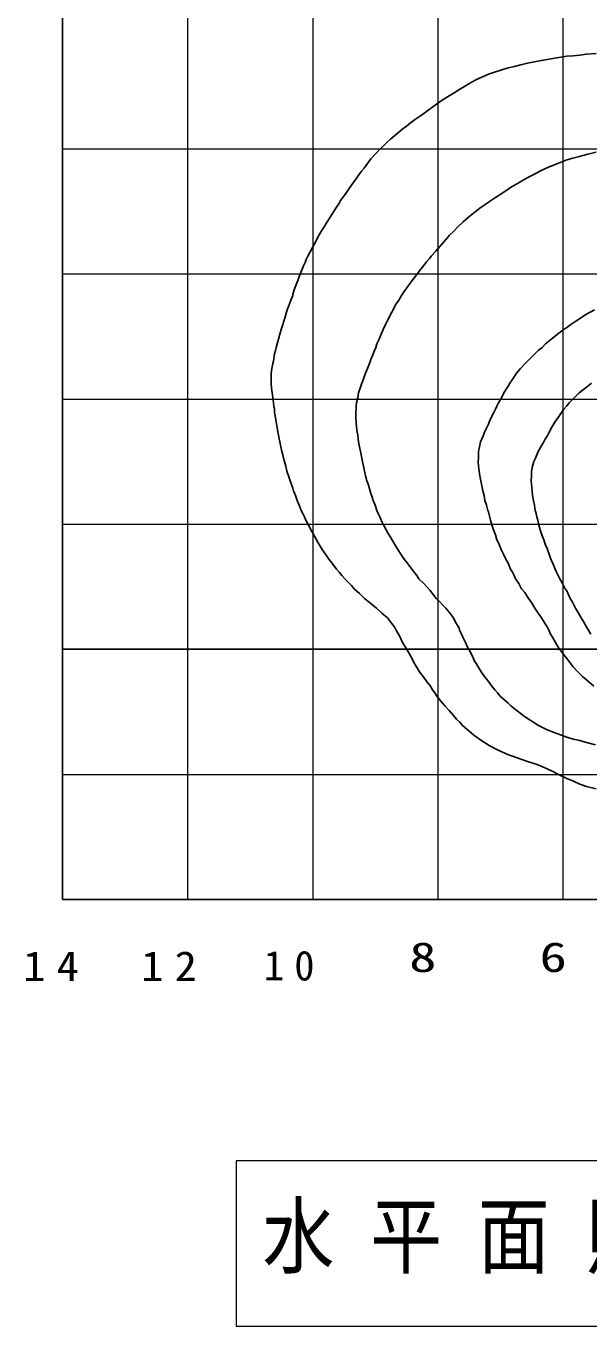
# Model space of a CAD drawing. Units: millimetres on the paper. Extents: x 895 to 1260, y 297 to 554.
# Drawn here: x 1135 to 1165, y 418.3 to 487.6 of the extents above; entities that cross this region are included whole.
import ezdxf
from ezdxf.enums import TextEntityAlignment as Align

# ---------------------------------------------------------------- set-up
doc = ezdxf.new("R2010")
doc.units = ezdxf.units.MM
doc.layers.add('1_300', color=7, linetype='Continuous', lineweight=13)
doc.styles.add('ＭＳ ゴシック', font='')
doc.styles.get('ＭＳ ゴシック').set_extended_font_data('MS Gothic')

msp = doc.modelspace()

# ---------------------------------------------------------------- linework, layer by layer
at = {"layer": '1_300', "color": 2, "lineweight": 25}
for p, q in [((1136.992, 507.734), (1136.992, 441.075)), ((1136.992, 441.075), (1230.314, 441.075))]:
    msp.add_line(p, q, dxfattribs=at)
at = {"layer": '1_300', "color": 70}
for p, q in [((1143.658, 507.734), (1143.658, 441.075)), ((1150.324, 507.734), (1150.324, 441.075)), ((1156.99, 507.734), (1156.99, 441.075)), ((1163.656, 507.734), (1163.656, 441.075)), ((1136.992, 481.07), (1230.314, 481.07)), ((1136.992, 474.404), (1230.314, 474.404)), ((1136.992, 467.738), (1230.314, 467.738)), ((1136.992, 461.072), (1230.314, 461.072)), ((1136.992, 447.74), (1230.314, 447.74))]:
    msp.add_line(p, q, dxfattribs=at)
at = {"layer": '1_300', "color": 1, "lineweight": 25}
msp.add_line((1136.992, 454.406), (1230.314, 454.406), dxfattribs=at)
at = {"layer": '1_300'}
for p, q in [((1146.253, 427.145), (1146.253, 418.345)), ((1221.053, 427.145), (1146.253, 427.145)), ((1146.253, 418.345), (1221.053, 418.345))]:
    msp.add_line(p, q, dxfattribs=at)
at = {"layer": '1_300', "color": 4, "lineweight": 25}
for points in [[(1165.426, 486.152), (1164.905, 486.117), (1164.55, 486.067), (1164.198, 486.033), (1163.86, 486), (1163.339, 485.916), (1162.817, 485.832), (1162.515, 485.781), (1161.774, 485.63), (1161.422, 485.545), (1161.085, 485.462), (1160.732, 485.378), (1160.345, 485.259), (1160.008, 485.158), (1159.689, 485.041), (1159.016, 484.738), (1158.645, 484.536), (1158.107, 484.216), (1157.854, 484.048), (1157.602, 483.897), (1157.283, 483.694), (1156.93, 483.442), (1156.526, 483.173), (1156.171, 482.904), (1155.802, 482.651), (1155.517, 482.433), (1155.331, 482.282), (1155.129, 482.13), (1154.809, 481.861), (1154.474, 481.591), (1154.288, 481.423), (1154.119, 481.255), (1153.936, 481.088), (1153.7, 480.834), (1153.431, 480.532), (1153.246, 480.279), (1153.06, 480.043), (1152.926, 479.875), (1152.791, 479.69), (1152.672, 479.522), (1152.388, 479.134), (1152.302, 479), (1152.119, 478.748), (1151.934, 478.479), (1151.815, 478.31), (1151.714, 478.142), (1151.596, 477.957), (1151.344, 477.571), (1151.26, 477.436), (1151.091, 477.183), (1150.94, 476.914), (1150.822, 476.746), (1150.722, 476.577), (1150.62, 476.392), (1150.486, 476.14), (1150.318, 475.82), (1150.184, 475.585), (1150.065, 475.349), (1149.981, 475.181), (1149.915, 475.013), (1149.83, 474.829), (1149.729, 474.575), (1149.627, 474.306), (1149.527, 474.053), (1149.427, 473.784), (1149.341, 473.549), (1149.275, 473.314), (1149.258, 473.263), (1149.156, 473.01), (1149.072, 472.758), (1148.973, 472.489), (1148.887, 472.236), (1148.836, 472.051), (1148.787, 471.883), (1148.737, 471.715), (1148.653, 471.446), (1148.567, 471.193), (1148.501, 470.924), (1148.432, 470.673), (1148.382, 470.487), (1148.349, 470.318), (1148.298, 470.15), (1148.232, 469.764), (1148.199, 469.63), (1148.148, 469.359), (1148.113, 469.108), (1148.113, 468.922), (1148.113, 468.754), (1148.113, 468.585), (1148.13, 468.316), (1148.163, 468.064), (1148.199, 467.828), (1148.232, 467.542), (1148.248, 467.357), (1148.282, 467.189), (1148.298, 467.021), (1148.349, 466.752), (1148.382, 466.499), (1148.432, 466.23), (1148.468, 465.977), (1148.501, 465.809), (1148.534, 465.624), (1148.567, 465.456), (1148.636, 465.187), (1148.686, 464.934), (1148.737, 464.766), (1148.77, 464.581), (1148.82, 464.413), (1148.887, 464.16), (1148.955, 463.891), (1149.039, 463.64), (1149.123, 463.371), (1149.191, 463.185), (1149.275, 462.983), (1149.308, 462.848), (1149.41, 462.595), (1149.493, 462.326), (1149.61, 462.074), (1149.712, 461.805), (1149.796, 461.638), (1149.88, 461.468), (1149.965, 461.283), (1150.099, 461.031), (1150.234, 460.762), (1150.318, 460.628), (1150.52, 460.24), (1150.62, 460.072), (1150.722, 459.905), (1150.822, 459.719), (1151.008, 459.466), (1151.193, 459.197), (1151.344, 459.012), (1151.596, 458.675), (1151.731, 458.507), (1151.882, 458.339), (1152.033, 458.154), (1152.388, 457.8), (1152.538, 457.632), (1152.824, 457.381), (1153.093, 457.112), (1153.262, 456.975), (1153.431, 456.842), (1153.716, 456.589), (1154.002, 456.336), (1154.304, 456.084), (1154.474, 455.866), (1154.71, 455.563), (1154.793, 455.379), (1154.893, 455.209), (1154.979, 455.041), (1155.114, 454.772), (1155.264, 454.519), (1155.398, 454.301), (1155.567, 453.998), (1155.668, 453.813), (1155.752, 453.646), (1155.852, 453.476), (1156.021, 453.207), (1156.207, 452.955), (1156.374, 452.72), (1156.593, 452.433), (1156.712, 452.248), (1156.828, 452.08), (1156.945, 451.913), (1157.149, 451.642), (1157.366, 451.39), (1157.602, 451.137), (1157.821, 450.868), (1157.989, 450.683), (1158.157, 450.515), (1158.308, 450.347), (1158.645, 450.061), (1158.914, 449.825), (1159.285, 449.556), (1159.673, 449.304), (1159.689, 449.286), (1160.211, 449.033), (1160.749, 448.782), (1161.085, 448.665), (1161.422, 448.546), (1161.774, 448.429), (1162.279, 448.26), (1162.817, 448.026), (1163.122, 447.889), (1163.424, 447.739), (1163.86, 447.519), (1164.215, 447.369), (1164.567, 447.217), (1164.905, 447.1), (1165.426, 446.965)], [(1165.426, 480.885), (1164.905, 480.768), (1164.534, 480.666), (1164.179, 480.565), (1163.86, 480.481), (1163.339, 480.263), (1162.768, 480.043), (1162.43, 479.875), (1162.111, 479.707), (1161.758, 479.522), (1161.32, 479.269), (1160.866, 479), (1160.732, 478.916), (1160.396, 478.698), (1160.059, 478.479), (1159.689, 478.226), (1159.503, 478.091), (1159.302, 477.957), (1158.983, 477.705), (1158.63, 477.436), (1158.343, 477.183), (1158.057, 476.914), (1157.838, 476.679), (1157.602, 476.443), (1157.569, 476.392), (1157.333, 476.14), (1157.097, 475.871), (1156.88, 475.618), (1156.643, 475.349), (1156.559, 475.248), (1156.392, 475.047), (1156.223, 474.829), (1156.021, 474.575), (1155.819, 474.306), (1155.668, 474.103), (1155.433, 473.784), (1155.314, 473.616), (1155.18, 473.448), (1155.062, 473.263), (1154.911, 473.01), (1154.743, 472.758), (1154.608, 472.489), (1154.474, 472.236), (1154.39, 472.051), (1154.288, 471.883), (1154.205, 471.715), (1154.086, 471.446), (1153.969, 471.193), (1153.867, 470.924), (1153.75, 470.673), (1153.683, 470.487), (1153.615, 470.318), (1153.548, 470.15), (1153.431, 469.848), (1153.345, 469.63), (1153.246, 469.359), (1153.145, 469.108), (1153.076, 468.922), (1153.01, 468.754), (1152.941, 468.585), (1152.858, 468.316), (1152.774, 468.064), (1152.724, 467.795), (1152.657, 467.542), (1152.639, 467.357), (1152.639, 467.189), (1152.622, 467.021), (1152.622, 466.752), (1152.639, 466.499), (1152.657, 466.23), (1152.69, 465.977), (1152.724, 465.809), (1152.741, 465.624), (1152.774, 465.456), (1152.824, 465.187), (1152.876, 464.934), (1152.909, 464.766), (1152.941, 464.581), (1152.977, 464.413), (1153.027, 464.16), (1153.093, 463.891), (1153.145, 463.64), (1153.211, 463.371), (1153.279, 463.201), (1153.329, 463.015), (1153.431, 462.696), (1153.497, 462.511), (1153.548, 462.326), (1153.65, 462.074), (1153.75, 461.805), (1153.817, 461.638), (1153.9, 461.468), (1153.969, 461.283), (1154.103, 461.031), (1154.238, 460.762), (1154.355, 460.577), (1154.474, 460.374), (1154.641, 460.072), (1154.759, 459.905), (1154.86, 459.719), (1155.029, 459.466), (1155.197, 459.197), (1155.364, 459.012), (1155.6, 458.675), (1155.735, 458.507), (1155.869, 458.339), (1155.987, 458.154), (1156.24, 457.901), (1156.559, 457.548), (1156.745, 457.33), (1156.912, 457.112), (1157.08, 456.942), (1157.25, 456.774), (1157.418, 456.589), (1157.602, 456.386), (1157.821, 456.084), (1157.956, 455.815), (1158.107, 455.563), (1158.173, 455.379), (1158.259, 455.209), (1158.326, 455.041), (1158.461, 454.772), (1158.579, 454.519), (1158.645, 454.402), (1158.849, 453.998), (1158.932, 453.813), (1159.033, 453.646), (1159.133, 453.476), (1159.302, 453.207), (1159.487, 452.955), (1159.689, 452.685), (1159.873, 452.433), (1160.025, 452.248), (1160.175, 452.08), (1160.312, 451.913), (1160.732, 451.525), (1160.883, 451.39), (1161.22, 451.121), (1161.54, 450.868), (1161.774, 450.718), (1162.061, 450.532), (1162.363, 450.347), (1162.817, 450.111), (1163.187, 449.977), (1163.86, 449.723), (1164.198, 449.622), (1164.55, 449.539), (1164.905, 449.437), (1165.393, 449.304)], [(1165.341, 472.489), (1164.87, 472.236), (1164.601, 472.051), (1164.349, 471.883), (1164.08, 471.715), (1163.86, 471.547), (1163.608, 471.379), (1163.372, 471.193), (1163.087, 470.957), (1162.734, 470.673), (1162.548, 470.487), (1162.347, 470.318), (1162.161, 470.15), (1161.774, 469.764), (1161.639, 469.63), (1161.404, 469.359), (1161.185, 469.108), (1161.068, 468.922), (1160.949, 468.754), (1160.832, 468.585), (1160.732, 468.417), (1160.513, 468.064), (1160.378, 467.795), (1160.227, 467.542), (1160.142, 467.357), (1160.059, 467.189), (1159.975, 467.021), (1159.84, 466.752), (1159.722, 466.499), (1159.689, 466.398), (1159.487, 465.977), (1159.42, 465.809), (1159.335, 465.624), (1159.268, 465.456), (1159.218, 465.187), (1159.151, 464.934), (1159.151, 464.766), (1159.151, 464.581), (1159.133, 464.413), (1159.168, 464.16), (1159.201, 463.891), (1159.234, 463.64), (1159.285, 463.371), (1159.318, 463.201), (1159.352, 463.015), (1159.387, 462.848), (1159.453, 462.595), (1159.503, 462.326), (1159.587, 462.074), (1159.656, 461.805), (1159.689, 461.721), (1159.739, 461.501), (1159.807, 461.283), (1159.873, 461.031), (1159.958, 460.762), (1160.059, 460.509), (1160.142, 460.24), (1160.227, 460.072), (1160.294, 459.905), (1160.361, 459.719), (1160.496, 459.466), (1160.614, 459.197), (1160.732, 458.995), (1160.866, 458.675), (1160.967, 458.507), (1161.051, 458.339), (1161.135, 458.154), (1161.304, 457.901), (1161.455, 457.632), (1161.623, 457.429), (1161.825, 457.112), (1161.944, 456.942), (1162.061, 456.774), (1162.161, 456.589), (1162.347, 456.336), (1162.515, 456.084), (1162.667, 455.848), (1162.834, 455.563), (1162.918, 455.379), (1163.003, 455.209), (1163.103, 455.041), (1163.256, 454.772), (1163.406, 454.519), (1163.591, 454.25), (1163.794, 453.998), (1163.86, 453.915), (1164.029, 453.694), (1164.198, 453.476), (1164.451, 453.207), (1164.701, 452.955), (1164.905, 452.77), (1165.308, 452.433)], [(1165.174, 468.585), (1164.905, 468.366), (1164.517, 468.064), (1164.265, 467.795), (1163.996, 467.542), (1163.86, 467.375), (1163.71, 467.189), (1163.575, 467.021), (1163.406, 466.752), (1163.222, 466.499), (1163.07, 466.23), (1162.918, 465.977), (1162.817, 465.759), (1162.718, 465.607), (1162.634, 465.456), (1162.482, 465.187), (1162.347, 464.934), (1162.263, 464.766), (1162.196, 464.581), (1162.111, 464.413), (1162.043, 464.16), (1161.977, 463.891), (1161.977, 463.64), (1161.96, 463.371), (1161.977, 463.201), (1161.994, 463.015), (1162.01, 462.848), (1162.043, 462.595), (1162.094, 462.326), (1162.144, 462.074), (1162.177, 461.805), (1162.229, 461.638), (1162.263, 461.468), (1162.314, 461.283), (1162.38, 461.031), (1162.449, 460.762), (1162.532, 460.509), (1162.634, 460.24), (1162.718, 460.004), (1162.817, 459.769), (1162.834, 459.719), (1162.918, 459.466), (1163.02, 459.197), (1163.137, 458.944), (1163.238, 458.675), (1163.322, 458.507), (1163.406, 458.339), (1163.491, 458.154), (1163.641, 457.901), (1163.776, 457.632), (1163.86, 457.515), (1164.045, 457.112), (1164.146, 456.942), (1164.231, 456.774), (1164.332, 456.589), (1164.484, 456.336), (1164.634, 456.084), (1164.77, 455.848), (1164.938, 455.563), (1165.039, 455.379), (1165.139, 455.209)]]:
    msp.add_lwpolyline(points, dxfattribs=at)

# ---------------------------------------------------------------- texts
at = {"layer": '1_300', "style": 'ＭＳ ゴシック', "width": 1.35}
for s, p in [('8', (1155.465, 436.731)), ('6', (1162.411, 436.731))]:
    msp.add_text(s, height=1.587, dxfattribs=at).set_placement(p, align=Align.BOTTOM_LEFT)
at = {"layer": '1_300', "style": 'ＭＳ ゴシック'}
for s, insert, char_height, attachment_point in [('\\T1.5;\\W1.1;14', (1134.895, 436.731), 1.587, 7), ('\\T1.5;\\W1.1;12', (1141.187, 436.731), 1.587, 7), ('\\T1.5;10', (1147.723, 436.731), 1.587, 7), ('\\T1.5;\\W0.85;水平面照度分布図\u3000S=1/300', (1147.653, 422.745), 3.299, 4)]:
    msp.add_mtext(s, dxfattribs=dict(at, insert=insert, char_height=char_height, attachment_point=attachment_point))

doc.saveas('drawing.dxf')
